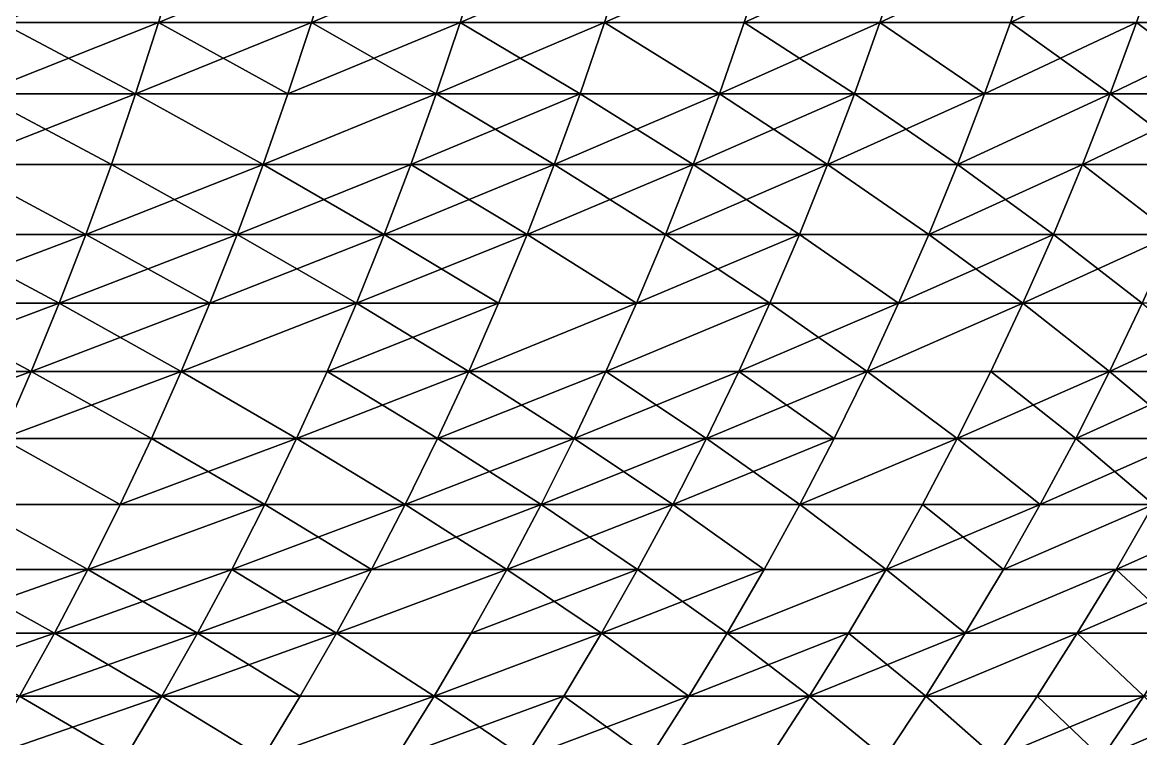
# Model space of a CAD drawing. Header units: millimetres. Extents: x -3250 to 6200, y -3250 to 3250.
# Drawn here: x 5478.5 to 5764.4, y -493.9 to -310.7 of the extents above; entities that cross this region are included whole.
import ezdxf

# ---------------------------------------------------------------- set-up
doc = ezdxf.new("R2010")
doc.units = ezdxf.units.MM
doc.header["$MEASUREMENT"] = 0
doc.layers.add('MESH_3D', color=2, linetype='CONTINUOUS')

msp = doc.modelspace()

# ---------------------------------------------------------------- linework, layer by layer
at = {"layer": 'MESH_3D'}
for points in [[(5518.79, -292.27, 25494.8), (5478.49, -292.27, 25537.16), (5473.11, -310.75, 25531.91)], [(5518.79, -292.27, 25494.8), (5473.11, -310.75, 25531.91), (5513.27, -310.75, 25489.69)], [(5558.01, -292.27, 25451.45), (5513.27, -310.75, 25489.69), (5552.37, -310.75, 25446.48)], [(5558.01, -292.27, 25451.45), (5518.79, -292.27, 25494.8), (5513.27, -310.75, 25489.69)], [(5596.14, -292.27, 25407.14), (5552.37, -310.75, 25446.48), (5590.38, -310.75, 25402.31)], [(5596.14, -292.27, 25407.14), (5558.01, -292.27, 25451.45), (5552.37, -310.75, 25446.48)], [(5633.16, -292.27, 25361.9), (5596.14, -292.27, 25407.14), (5590.38, -310.75, 25402.31)], [(5633.16, -292.27, 25361.9), (5590.38, -310.75, 25402.31), (5627.28, -310.75, 25357.21)], [(5669.04, -292.27, 25315.74), (5627.28, -310.75, 25357.21), (5663.04, -310.75, 25311.2)], [(5669.04, -292.27, 25315.74), (5633.16, -292.27, 25361.9), (5627.28, -310.75, 25357.21)], [(5703.75, -292.27, 25268.7), (5663.04, -310.75, 25311.2), (5697.65, -310.75, 25264.31)], [(5703.75, -292.27, 25268.7), (5669.04, -292.27, 25315.74), (5663.04, -310.75, 25311.2)], [(5737.28, -292.27, 25220.82), (5697.65, -310.75, 25264.31), (5731.07, -310.75, 25216.58)], [(5737.28, -292.27, 25220.82), (5703.75, -292.27, 25268.7), (5697.65, -310.75, 25264.31)], [(5769.61, -292.27, 25172.11), (5737.28, -292.27, 25220.82), (5731.07, -310.75, 25216.58)], [(5769.61, -292.27, 25172.11), (5731.07, -310.75, 25216.58), (5763.29, -310.75, 25168.03)], [(5794.3, -310.75, 25118.69), (5769.61, -292.27, 25172.11), (5763.29, -310.75, 25168.03)], [(5467.4, -329.03, 1173.66), (5513.27, -310.75, 1210.31), (5507.43, -329.03, 1215.74)], [(5473.11, -310.75, 1168.09), (5513.27, -310.75, 1210.31), (5467.4, -329.03, 1173.66)], [(5507.43, -329.03, 25484.26), (5473.11, -310.75, 25531.91), (5467.4, -329.03, 25526.34)], [(5513.27, -310.75, 25489.69), (5473.11, -310.75, 25531.91), (5507.43, -329.03, 25484.26)], [(5513.27, -310.75, 1210.31), (5546.39, -329.03, 1258.8), (5507.43, -329.03, 1215.74)], [(5552.37, -310.75, 25446.48), (5513.27, -310.75, 25489.69), (5507.43, -329.03, 25484.26)], [(5552.37, -310.75, 25446.48), (5507.43, -329.03, 25484.26), (5546.39, -329.03, 25441.2)], [(5513.27, -310.75, 1210.31), (5552.37, -310.75, 1253.52), (5546.39, -329.03, 1258.8)], [(5552.37, -310.75, 1253.52), (5584.27, -329.03, 1302.82), (5546.39, -329.03, 1258.8)], [(5590.38, -310.75, 25402.31), (5552.37, -310.75, 25446.48), (5546.39, -329.03, 25441.2)], [(5590.38, -310.75, 25402.31), (5546.39, -329.03, 25441.2), (5584.27, -329.03, 25397.18)], [(5552.37, -310.75, 1253.52), (5590.38, -310.75, 1297.69), (5584.27, -329.03, 1302.82)], [(5590.38, -310.75, 1297.69), (5621.05, -329.03, 1347.76), (5584.27, -329.03, 1302.82)], [(5627.28, -310.75, 25357.21), (5590.38, -310.75, 25402.31), (5584.27, -329.03, 25397.18)], [(5627.28, -310.75, 25357.21), (5584.27, -329.03, 25397.18), (5621.05, -329.03, 25352.24)], [(5590.38, -310.75, 1297.69), (5627.28, -310.75, 1342.79), (5621.05, -329.03, 1347.76)], [(5627.28, -310.75, 1342.79), (5656.68, -329.03, 1393.62), (5621.05, -329.03, 1347.76)], [(5656.68, -329.03, 25306.38), (5627.28, -310.75, 25357.21), (5621.05, -329.03, 25352.24)], [(5627.28, -310.75, 1342.79), (5663.04, -310.75, 1388.8), (5656.68, -329.03, 1393.62)], [(5663.04, -310.75, 25311.2), (5627.28, -310.75, 25357.21), (5656.68, -329.03, 25306.38)], [(5663.04, -310.75, 1388.8), (5691.17, -329.03, 1440.34), (5656.68, -329.03, 1393.62)], [(5697.65, -310.75, 25264.31), (5656.68, -329.03, 25306.38), (5691.17, -329.03, 25259.66)], [(5697.65, -310.75, 25264.31), (5663.04, -310.75, 25311.2), (5656.68, -329.03, 25306.38)], [(5663.04, -310.75, 1388.8), (5697.65, -310.75, 1435.69), (5691.17, -329.03, 1440.34)], [(5697.65, -310.75, 1435.69), (5724.48, -329.03, 1487.91), (5691.17, -329.03, 1440.34)], [(5724.48, -329.03, 25212.09), (5697.65, -310.75, 25264.31), (5691.17, -329.03, 25259.66)], [(5697.65, -310.75, 1435.69), (5731.07, -310.75, 1483.42), (5724.48, -329.03, 1487.91)], [(5731.07, -310.75, 25216.58), (5697.65, -310.75, 25264.31), (5724.48, -329.03, 25212.09)], [(5731.07, -310.75, 1483.42), (5756.59, -329.03, 1536.3), (5724.48, -329.03, 1487.91)], [(5763.29, -310.75, 25168.03), (5731.07, -310.75, 25216.58), (5724.48, -329.03, 25212.09)], [(5763.29, -310.75, 25168.03), (5724.48, -329.03, 25212.09), (5756.59, -329.03, 25163.7)], [(5731.07, -310.75, 1483.42), (5763.29, -310.75, 1531.97), (5756.59, -329.03, 1536.3)], [(5763.29, -310.75, 1531.97), (5787.49, -329.03, 1585.47), (5756.59, -329.03, 1536.3)], [(5794.3, -310.75, 25118.69), (5756.59, -329.03, 25163.7), (5787.49, -329.03, 25114.53)], [(5794.3, -310.75, 25118.69), (5763.29, -310.75, 25168.03), (5756.59, -329.03, 25163.7)], [(5763.29, -310.75, 1531.97), (5794.3, -310.75, 1581.31), (5787.49, -329.03, 1585.47)], [(5467.4, -329.03, 1173.66), (5501.25, -347.11, 1221.47), (5461.37, -347.11, 1179.55)], [(5507.43, -329.03, 25484.26), (5461.37, -347.11, 25520.45), (5501.25, -347.11, 25478.53)], [(5507.43, -329.03, 25484.26), (5467.4, -329.03, 25526.34), (5461.37, -347.11, 25520.45)], [(5467.4, -329.03, 1173.66), (5507.43, -329.03, 1215.74), (5501.25, -347.11, 1221.47)], [(5507.43, -329.03, 1215.74), (5540.07, -347.11, 1264.38), (5501.25, -347.11, 1221.47)], [(5540.07, -347.11, 25435.62), (5507.43, -329.03, 25484.26), (5501.25, -347.11, 25478.53)], [(5507.43, -329.03, 1215.74), (5546.39, -329.03, 1258.8), (5540.07, -347.11, 1264.38)], [(5546.39, -329.03, 25441.2), (5507.43, -329.03, 25484.26), (5540.07, -347.11, 25435.62)], [(5540.07, -347.11, 1264.38), (5584.27, -329.03, 1302.82), (5577.82, -347.11, 1308.23)], [(5546.39, -329.03, 1258.8), (5584.27, -329.03, 1302.82), (5540.07, -347.11, 1264.38)], [(5584.27, -329.03, 25397.18), (5540.07, -347.11, 25435.62), (5577.82, -347.11, 25391.77)], [(5584.27, -329.03, 25397.18), (5546.39, -329.03, 25441.2), (5540.07, -347.11, 25435.62)], [(5584.27, -329.03, 1302.82), (5614.46, -347.11, 1353.02), (5577.82, -347.11, 1308.23)], [(5621.05, -329.03, 25352.24), (5577.82, -347.11, 25391.77), (5614.46, -347.11, 25346.98)], [(5621.05, -329.03, 25352.24), (5584.27, -329.03, 25397.18), (5577.82, -347.11, 25391.77)], [(5584.27, -329.03, 1302.82), (5621.05, -329.03, 1347.76), (5614.46, -347.11, 1353.02)], [(5621.05, -329.03, 1347.76), (5649.97, -347.11, 1398.71), (5614.46, -347.11, 1353.02)], [(5656.68, -329.03, 25306.38), (5614.46, -347.11, 25346.98), (5649.97, -347.11, 25301.29)], [(5656.68, -329.03, 25306.38), (5621.05, -329.03, 25352.24), (5614.46, -347.11, 25346.98)], [(5621.05, -329.03, 1347.76), (5656.68, -329.03, 1393.62), (5649.97, -347.11, 1398.71)], [(5649.97, -347.11, 1398.71), (5691.17, -329.03, 1440.34), (5684.33, -347.11, 1445.26)], [(5656.68, -329.03, 1393.62), (5691.17, -329.03, 1440.34), (5649.97, -347.11, 1398.71)], [(5684.33, -347.11, 25254.74), (5656.68, -329.03, 25306.38), (5649.97, -347.11, 25301.29)], [(5691.17, -329.03, 25259.66), (5656.68, -329.03, 25306.38), (5684.33, -347.11, 25254.74)], [(5691.17, -329.03, 1440.34), (5717.51, -347.11, 1492.66), (5684.33, -347.11, 1445.26)], [(5724.48, -329.03, 25212.09), (5684.33, -347.11, 25254.74), (5717.51, -347.11, 25207.34)], [(5724.48, -329.03, 25212.09), (5691.17, -329.03, 25259.66), (5684.33, -347.11, 25254.74)], [(5691.17, -329.03, 1440.34), (5724.48, -329.03, 1487.91), (5717.51, -347.11, 1492.66)], [(5717.51, -347.11, 1492.66), (5756.59, -329.03, 1536.3), (5749.51, -347.11, 1540.87)], [(5724.48, -329.03, 1487.91), (5756.59, -329.03, 1536.3), (5717.51, -347.11, 1492.66)], [(5756.59, -329.03, 25163.7), (5724.48, -329.03, 25212.09), (5717.51, -347.11, 25207.34)], [(5756.59, -329.03, 25163.7), (5717.51, -347.11, 25207.34), (5749.51, -347.11, 25159.13)], [(5756.59, -329.03, 1536.3), (5780.3, -347.11, 1589.87), (5749.51, -347.11, 1540.87)], [(5787.49, -329.03, 25114.53), (5756.59, -329.03, 25163.7), (5749.51, -347.11, 25159.13)], [(5787.49, -329.03, 25114.53), (5749.51, -347.11, 25159.13), (5780.3, -347.11, 25110.13)], [(5756.59, -329.03, 1536.3), (5787.49, -329.03, 1585.47), (5780.3, -347.11, 1589.87)], [(5461.37, -347.11, 1179.55), (5494.74, -364.97, 1227.51), (5455.01, -364.97, 1185.75)], [(5494.74, -364.97, 25472.49), (5461.37, -347.11, 25520.45), (5455.01, -364.97, 25514.25)], [(5461.37, -347.11, 1179.55), (5501.25, -347.11, 1221.47), (5494.74, -364.97, 1227.51)], [(5501.25, -347.11, 25478.53), (5461.37, -347.11, 25520.45), (5494.74, -364.97, 25472.49)], [(5494.74, -364.97, 1227.51), (5540.07, -347.11, 1264.38), (5533.42, -364.97, 1270.25)], [(5501.25, -347.11, 1221.47), (5540.07, -347.11, 1264.38), (5494.74, -364.97, 1227.51)], [(5533.42, -364.97, 25429.75), (5501.25, -347.11, 25478.53), (5494.74, -364.97, 25472.49)], [(5540.07, -347.11, 25435.62), (5501.25, -347.11, 25478.53), (5533.42, -364.97, 25429.75)], [(5540.07, -347.11, 1264.38), (5571.02, -364.97, 1313.94), (5533.42, -364.97, 1270.25)], [(5577.82, -347.11, 25391.77), (5533.42, -364.97, 25429.75), (5571.02, -364.97, 25386.06)], [(5577.82, -347.11, 25391.77), (5540.07, -347.11, 25435.62), (5533.42, -364.97, 25429.75)], [(5540.07, -347.11, 1264.38), (5577.82, -347.11, 1308.23), (5571.02, -364.97, 1313.94)], [(5577.82, -347.11, 1308.23), (5607.51, -364.97, 1358.56), (5571.02, -364.97, 1313.94)], [(5614.46, -347.11, 25346.98), (5571.02, -364.97, 25386.06), (5607.51, -364.97, 25341.44)], [(5614.46, -347.11, 25346.98), (5577.82, -347.11, 25391.77), (5571.02, -364.97, 25386.06)], [(5577.82, -347.11, 1308.23), (5614.46, -347.11, 1353.02), (5607.51, -364.97, 1358.56)], [(5607.51, -364.97, 1358.56), (5649.97, -347.11, 1398.71), (5642.89, -364.97, 1404.07)], [(5614.46, -347.11, 1353.02), (5649.97, -347.11, 1398.71), (5607.51, -364.97, 1358.56)], [(5642.89, -364.97, 25295.93), (5614.46, -347.11, 25346.98), (5607.51, -364.97, 25341.44)], [(5649.97, -347.11, 25301.29), (5614.46, -347.11, 25346.98), (5642.89, -364.97, 25295.93)], [(5642.89, -364.97, 1404.07), (5684.33, -347.11, 1445.26), (5677.12, -364.97, 1450.44)], [(5649.97, -347.11, 1398.71), (5684.33, -347.11, 1445.26), (5642.89, -364.97, 1404.07)], [(5677.12, -364.97, 25249.56), (5649.97, -347.11, 25301.29), (5642.89, -364.97, 25295.93)], [(5684.33, -347.11, 25254.74), (5649.97, -347.11, 25301.29), (5677.12, -364.97, 25249.56)], [(5684.33, -347.11, 1445.26), (5710.18, -364.97, 1497.66), (5677.12, -364.97, 1450.44)], [(5710.18, -364.97, 25202.34), (5684.33, -347.11, 25254.74), (5677.12, -364.97, 25249.56)], [(5684.33, -347.11, 1445.26), (5717.51, -347.11, 1492.66), (5710.18, -364.97, 1497.66)], [(5717.51, -347.11, 25207.34), (5684.33, -347.11, 25254.74), (5710.18, -364.97, 25202.34)], [(5717.51, -347.11, 1492.66), (5742.05, -364.97, 1545.69), (5710.18, -364.97, 1497.66)], [(5749.51, -347.11, 25159.13), (5717.51, -347.11, 25207.34), (5710.18, -364.97, 25202.34)], [(5749.51, -347.11, 25159.13), (5710.18, -364.97, 25202.34), (5742.05, -364.97, 25154.31)], [(5717.51, -347.11, 1492.66), (5749.51, -347.11, 1540.87), (5742.05, -364.97, 1545.69)], [(5749.51, -347.11, 1540.87), (5772.72, -364.97, 1594.5), (5742.05, -364.97, 1545.69)], [(5772.72, -364.97, 25105.5), (5749.51, -347.11, 25159.13), (5742.05, -364.97, 25154.31)], [(5749.51, -347.11, 1540.87), (5780.3, -347.11, 1589.87), (5772.72, -364.97, 1594.5)], [(5780.3, -347.11, 25110.13), (5749.51, -347.11, 25159.13), (5772.72, -364.97, 25105.5)], [(5455.01, -364.97, 1185.75), (5487.91, -382.6, 1233.85), (5448.34, -382.6, 1192.26)], [(5494.74, -364.97, 25472.49), (5448.34, -382.6, 25507.74), (5487.91, -382.6, 25466.15)], [(5494.74, -364.97, 25472.49), (5455.01, -364.97, 25514.25), (5448.34, -382.6, 25507.74)], [(5455.01, -364.97, 1185.75), (5494.74, -364.97, 1227.51), (5487.91, -382.6, 1233.85)], [(5494.74, -364.97, 1227.51), (5526.43, -382.6, 1276.42), (5487.91, -382.6, 1233.85)], [(5533.42, -364.97, 25429.75), (5494.74, -364.97, 25472.49), (5487.91, -382.6, 25466.15)], [(5533.42, -364.97, 25429.75), (5487.91, -382.6, 25466.15), (5526.43, -382.6, 25423.58)], [(5494.74, -364.97, 1227.51), (5533.42, -364.97, 1270.25), (5526.43, -382.6, 1276.42)], [(5526.43, -382.6, 1276.42), (5571.02, -364.97, 1313.94), (5563.88, -382.6, 1319.93)], [(5533.42, -364.97, 1270.25), (5571.02, -364.97, 1313.94), (5526.43, -382.6, 1276.42)], [(5563.88, -382.6, 25380.07), (5533.42, -364.97, 25429.75), (5526.43, -382.6, 25423.58)], [(5571.02, -364.97, 25386.06), (5533.42, -364.97, 25429.75), (5563.88, -382.6, 25380.07)], [(5571.02, -364.97, 1313.94), (5600.23, -382.6, 1364.37), (5563.88, -382.6, 1319.93)], [(5607.51, -364.97, 25341.44), (5571.02, -364.97, 25386.06), (5563.88, -382.6, 25380.07)], [(5607.51, -364.97, 25341.44), (5563.88, -382.6, 25380.07), (5600.23, -382.6, 25335.63)], [(5571.02, -364.97, 1313.94), (5607.51, -364.97, 1358.56), (5600.23, -382.6, 1364.37)], [(5607.51, -364.97, 1358.56), (5635.46, -382.6, 1409.69), (5600.23, -382.6, 1364.37)], [(5635.46, -382.6, 25290.31), (5607.51, -364.97, 25341.44), (5600.23, -382.6, 25335.63)], [(5607.51, -364.97, 1358.56), (5642.89, -364.97, 1404.07), (5635.46, -382.6, 1409.69)], [(5642.89, -364.97, 25295.93), (5607.51, -364.97, 25341.44), (5635.46, -382.6, 25290.31)], [(5642.89, -364.97, 1404.07), (5669.55, -382.6, 1455.89), (5635.46, -382.6, 1409.69)], [(5677.12, -364.97, 25249.56), (5635.46, -382.6, 25290.31), (5669.55, -382.6, 25244.11)], [(5677.12, -364.97, 25249.56), (5642.89, -364.97, 25295.93), (5635.46, -382.6, 25290.31)], [(5642.89, -364.97, 1404.07), (5677.12, -364.97, 1450.44), (5669.55, -382.6, 1455.89)], [(5677.12, -364.97, 1450.44), (5702.48, -382.6, 1502.91), (5669.55, -382.6, 1455.89)], [(5702.48, -382.6, 25197.09), (5677.12, -364.97, 25249.56), (5669.55, -382.6, 25244.11)], [(5677.12, -364.97, 1450.44), (5710.18, -364.97, 1497.66), (5702.48, -382.6, 1502.91)], [(5710.18, -364.97, 25202.34), (5677.12, -364.97, 25249.56), (5702.48, -382.6, 25197.09)], [(5702.48, -382.6, 1502.91), (5742.05, -364.97, 1545.69), (5734.22, -382.6, 1550.75)], [(5710.18, -364.97, 1497.66), (5742.05, -364.97, 1545.69), (5702.48, -382.6, 1502.91)], [(5734.22, -382.6, 25149.25), (5710.18, -364.97, 25202.34), (5702.48, -382.6, 25197.09)], [(5742.05, -364.97, 25154.31), (5710.18, -364.97, 25202.34), (5734.22, -382.6, 25149.25)], [(5742.05, -364.97, 1545.69), (5764.77, -382.6, 1599.36), (5734.22, -382.6, 1550.75)], [(5772.72, -364.97, 25105.5), (5742.05, -364.97, 25154.31), (5734.22, -382.6, 25149.25)], [(5772.72, -364.97, 25105.5), (5734.22, -382.6, 25149.25), (5764.77, -382.6, 25100.64)], [(5742.05, -364.97, 1545.69), (5772.72, -364.97, 1594.5), (5764.77, -382.6, 1599.36)], [(5448.34, -382.6, 1192.26), (5480.76, -400, 1240.49), (5441.35, -400, 1199.07)], [(5487.91, -382.6, 25466.15), (5441.35, -400, 25500.93), (5480.76, -400, 25459.51)], [(5487.91, -382.6, 25466.15), (5448.34, -382.6, 25507.74), (5441.35, -400, 25500.93)], [(5448.34, -382.6, 1192.26), (5487.91, -382.6, 1233.85), (5480.76, -400, 1240.49)], [(5487.91, -382.6, 1233.85), (5519.11, -400, 1282.87), (5480.76, -400, 1240.49)], [(5526.43, -382.6, 25423.58), (5487.91, -382.6, 25466.15), (5480.76, -400, 25459.51)], [(5526.43, -382.6, 25423.58), (5480.76, -400, 25459.51), (5519.11, -400, 25417.13)], [(5487.91, -382.6, 1233.85), (5526.43, -382.6, 1276.42), (5519.11, -400, 1282.87)], [(5519.11, -400, 1282.87), (5563.88, -382.6, 1319.93), (5556.4, -400, 1326.2)], [(5526.43, -382.6, 1276.42), (5563.88, -382.6, 1319.93), (5519.11, -400, 1282.87)], [(5563.88, -382.6, 25380.07), (5526.43, -382.6, 25423.58), (5519.11, -400, 25417.13)], [(5563.88, -382.6, 25380.07), (5519.11, -400, 25417.13), (5556.4, -400, 25373.8)], [(5563.88, -382.6, 1319.93), (5592.6, -400, 1370.45), (5556.4, -400, 1326.2)], [(5600.23, -382.6, 25335.63), (5563.88, -382.6, 25380.07), (5556.4, -400, 25373.8)], [(5600.23, -382.6, 25335.63), (5556.4, -400, 25373.8), (5592.6, -400, 25329.55)], [(5563.88, -382.6, 1319.93), (5600.23, -382.6, 1364.37), (5592.6, -400, 1370.45)], [(5592.6, -400, 1370.45), (5635.46, -382.6, 1409.69), (5627.68, -400, 1415.58)], [(5600.23, -382.6, 1364.37), (5635.46, -382.6, 1409.69), (5592.6, -400, 1370.45)], [(5635.46, -382.6, 25290.31), (5592.6, -400, 25329.55), (5627.68, -400, 25284.42)], [(5635.46, -382.6, 25290.31), (5600.23, -382.6, 25335.63), (5592.6, -400, 25329.55)], [(5627.68, -400, 1415.58), (5669.55, -382.6, 1455.89), (5661.63, -400, 1461.58)], [(5635.46, -382.6, 1409.69), (5669.55, -382.6, 1455.89), (5627.68, -400, 1415.58)], [(5669.55, -382.6, 25244.11), (5627.68, -400, 25284.42), (5661.63, -400, 25238.42)], [(5669.55, -382.6, 25244.11), (5635.46, -382.6, 25290.31), (5627.68, -400, 25284.42)], [(5669.55, -382.6, 1455.89), (5694.42, -400, 1508.41), (5661.63, -400, 1461.58)], [(5702.48, -382.6, 25197.09), (5669.55, -382.6, 25244.11), (5661.63, -400, 25238.42)], [(5702.48, -382.6, 25197.09), (5661.63, -400, 25238.42), (5694.42, -400, 25191.59)], [(5669.55, -382.6, 1455.89), (5702.48, -382.6, 1502.91), (5694.42, -400, 1508.41)], [(5694.42, -400, 1508.41), (5734.22, -382.6, 1550.75), (5726.03, -400, 1556.04)], [(5702.48, -382.6, 1502.91), (5734.22, -382.6, 1550.75), (5694.42, -400, 1508.41)], [(5734.22, -382.6, 25149.25), (5694.42, -400, 25191.59), (5726.03, -400, 25143.96)], [(5734.22, -382.6, 25149.25), (5702.48, -382.6, 25197.09), (5694.42, -400, 25191.59)], [(5734.22, -382.6, 1550.75), (5756.44, -400, 1604.44), (5726.03, -400, 1556.04)], [(5756.44, -400, 25095.56), (5734.22, -382.6, 25149.25), (5726.03, -400, 25143.96)], [(5734.22, -382.6, 1550.75), (5764.77, -382.6, 1599.36), (5756.44, -400, 1604.44)], [(5764.77, -382.6, 25100.64), (5734.22, -382.6, 25149.25), (5756.44, -400, 25095.56)], [(5764.77, -382.6, 1599.36), (5785.64, -400, 1653.59), (5756.44, -400, 1604.44)], [(5794.09, -382.6, 25051.29), (5756.44, -400, 25095.56), (5785.64, -400, 25046.41)], [(5794.09, -382.6, 25051.29), (5764.77, -382.6, 25100.64), (5756.44, -400, 25095.56)], [(5480.76, -400, 25459.51), (5441.35, -400, 25500.93), (5434.06, -417.15, 25493.82)], [(5480.76, -400, 25459.51), (5434.06, -417.15, 25493.82), (5473.29, -417.15, 25452.58)], [(5441.35, -400, 1199.07), (5480.76, -400, 1240.49), (5473.29, -417.15, 1247.42)], [(5480.76, -400, 1240.49), (5511.48, -417.15, 1289.61), (5473.29, -417.15, 1247.42)], [(5519.11, -400, 25417.13), (5480.76, -400, 25459.51), (5473.29, -417.15, 25452.58)], [(5519.11, -400, 25417.13), (5473.29, -417.15, 25452.58), (5511.48, -417.15, 25410.39)], [(5480.76, -400, 1240.49), (5519.11, -400, 1282.87), (5511.48, -417.15, 1289.61)], [(5519.11, -400, 1282.87), (5548.6, -417.15, 1332.75), (5511.48, -417.15, 1289.61)], [(5548.6, -417.15, 25367.25), (5519.11, -400, 25417.13), (5511.48, -417.15, 25410.39)], [(5519.11, -400, 1282.87), (5556.4, -400, 1326.2), (5548.6, -417.15, 1332.75)], [(5556.4, -400, 25373.8), (5519.11, -400, 25417.13), (5548.6, -417.15, 25367.25)], [(5556.4, -400, 1326.2), (5584.63, -417.15, 1376.8), (5548.6, -417.15, 1332.75)], [(5592.6, -400, 25329.55), (5556.4, -400, 25373.8), (5548.6, -417.15, 25367.25)], [(5592.6, -400, 25329.55), (5548.6, -417.15, 25367.25), (5584.63, -417.15, 25323.2)], [(5556.4, -400, 1326.2), (5592.6, -400, 1370.45), (5584.63, -417.15, 1376.8)], [(5592.6, -400, 1370.45), (5619.56, -417.15, 1421.74), (5584.63, -417.15, 1376.8)], [(5627.68, -400, 25284.42), (5592.6, -400, 25329.55), (5584.63, -417.15, 25323.2)], [(5627.68, -400, 25284.42), (5584.63, -417.15, 25323.2), (5619.56, -417.15, 25278.26)], [(5592.6, -400, 1370.45), (5627.68, -400, 1415.58), (5619.56, -417.15, 1421.74)], [(5627.68, -400, 1415.58), (5653.36, -417.15, 1467.53), (5619.56, -417.15, 1421.74)], [(5661.63, -400, 25238.42), (5627.68, -400, 25284.42), (5619.56, -417.15, 25278.26)], [(5661.63, -400, 25238.42), (5619.56, -417.15, 25278.26), (5653.36, -417.15, 25232.47)], [(5627.68, -400, 1415.58), (5661.63, -400, 1461.58), (5653.36, -417.15, 1467.53)], [(5661.63, -400, 1461.58), (5686, -417.15, 1514.15), (5653.36, -417.15, 1467.53)], [(5694.42, -400, 25191.59), (5653.36, -417.15, 25232.47), (5686, -417.15, 25185.85)], [(5694.42, -400, 25191.59), (5661.63, -400, 25238.42), (5653.36, -417.15, 25232.47)], [(5661.63, -400, 1461.58), (5694.42, -400, 1508.41), (5686, -417.15, 1514.15)], [(5694.42, -400, 1508.41), (5717.47, -417.15, 1561.57), (5686, -417.15, 1514.15)], [(5717.47, -417.15, 25138.43), (5694.42, -400, 25191.59), (5686, -417.15, 25185.85)], [(5694.42, -400, 1508.41), (5726.03, -400, 1556.04), (5717.47, -417.15, 1561.57)], [(5726.03, -400, 25143.96), (5694.42, -400, 25191.59), (5717.47, -417.15, 25138.43)], [(5726.03, -400, 1556.04), (5747.75, -417.15, 1609.75), (5717.47, -417.15, 1561.57)], [(5756.44, -400, 25095.56), (5717.47, -417.15, 25138.43), (5747.75, -417.15, 25090.25)], [(5756.44, -400, 25095.56), (5726.03, -400, 25143.96), (5717.47, -417.15, 25138.43)], [(5726.03, -400, 1556.04), (5756.44, -400, 1604.44), (5747.75, -417.15, 1609.75)], [(5756.44, -400, 1604.44), (5776.82, -417.15, 1658.68), (5747.75, -417.15, 1609.75)], [(5785.64, -400, 25046.41), (5756.44, -400, 25095.56), (5747.75, -417.15, 25090.25)], [(5785.64, -400, 25046.41), (5747.75, -417.15, 25090.25), (5776.82, -417.15, 25041.32)], [(5756.44, -400, 1604.44), (5785.64, -400, 1653.59), (5776.82, -417.15, 1658.68)], [(5473.29, -417.15, 1247.42), (5503.52, -434.04, 1296.64), (5465.51, -434.04, 1254.63)], [(5503.52, -434.04, 25403.36), (5473.29, -417.15, 25452.58), (5465.51, -434.04, 25445.37)], [(5473.29, -417.15, 1247.42), (5511.48, -417.15, 1289.61), (5503.52, -434.04, 1296.64)], [(5511.48, -417.15, 25410.39), (5473.29, -417.15, 25452.58), (5503.52, -434.04, 25403.36)], [(5511.48, -417.15, 1289.61), (5540.47, -434.04, 1339.57), (5503.52, -434.04, 1296.64)], [(5548.6, -417.15, 25367.25), (5511.48, -417.15, 25410.39), (5503.52, -434.04, 25403.36)], [(5548.6, -417.15, 25367.25), (5503.52, -434.04, 25403.36), (5540.47, -434.04, 25360.43)], [(5511.48, -417.15, 1289.61), (5548.6, -417.15, 1332.75), (5540.47, -434.04, 1339.57)], [(5548.6, -417.15, 1332.75), (5576.34, -434.04, 1383.42), (5540.47, -434.04, 1339.57)], [(5576.34, -434.04, 25316.58), (5548.6, -417.15, 25367.25), (5540.47, -434.04, 25360.43)], [(5548.6, -417.15, 1332.75), (5584.63, -417.15, 1376.8), (5576.34, -434.04, 1383.42)], [(5584.63, -417.15, 25323.2), (5548.6, -417.15, 25367.25), (5576.34, -434.04, 25316.58)], [(5584.63, -417.15, 1376.8), (5611.1, -434.04, 1428.14), (5576.34, -434.04, 1383.42)], [(5619.56, -417.15, 25278.26), (5576.34, -434.04, 25316.58), (5611.1, -434.04, 25271.86)], [(5619.56, -417.15, 25278.26), (5584.63, -417.15, 25323.2), (5576.34, -434.04, 25316.58)], [(5584.63, -417.15, 1376.8), (5619.56, -417.15, 1421.74), (5611.1, -434.04, 1428.14)], [(5611.1, -434.04, 1428.14), (5653.36, -417.15, 1467.53), (5644.74, -434.04, 1473.72)], [(5619.56, -417.15, 1421.74), (5653.36, -417.15, 1467.53), (5611.1, -434.04, 1428.14)], [(5644.74, -434.04, 25226.28), (5619.56, -417.15, 25278.26), (5611.1, -434.04, 25271.86)], [(5653.36, -417.15, 25232.47), (5619.56, -417.15, 25278.26), (5644.74, -434.04, 25226.28)], [(5653.36, -417.15, 1467.53), (5677.23, -434.04, 1520.13), (5644.74, -434.04, 1473.72)], [(5686, -417.15, 25185.85), (5644.74, -434.04, 25226.28), (5677.23, -434.04, 25179.87)], [(5686, -417.15, 25185.85), (5653.36, -417.15, 25232.47), (5644.74, -434.04, 25226.28)], [(5653.36, -417.15, 1467.53), (5686, -417.15, 1514.15), (5677.23, -434.04, 1520.13)], [(5677.23, -434.04, 1520.13), (5717.47, -417.15, 1561.57), (5708.56, -434.04, 1567.32)], [(5686, -417.15, 1514.15), (5717.47, -417.15, 1561.57), (5677.23, -434.04, 1520.13)], [(5717.47, -417.15, 25138.43), (5677.23, -434.04, 25179.87), (5708.56, -434.04, 25132.68)], [(5717.47, -417.15, 25138.43), (5686, -417.15, 25185.85), (5677.23, -434.04, 25179.87)], [(5717.47, -417.15, 1561.57), (5738.69, -434.04, 1615.29), (5708.56, -434.04, 1567.32)], [(5738.69, -434.04, 25084.71), (5717.47, -417.15, 25138.43), (5708.56, -434.04, 25132.68)], [(5717.47, -417.15, 1561.57), (5747.75, -417.15, 1609.75), (5738.69, -434.04, 1615.29)], [(5747.75, -417.15, 25090.25), (5717.47, -417.15, 25138.43), (5738.69, -434.04, 25084.71)], [(5738.69, -434.04, 1615.29), (5776.82, -417.15, 1658.68), (5767.63, -434.04, 1663.99)], [(5747.75, -417.15, 1609.75), (5776.82, -417.15, 1658.68), (5738.69, -434.04, 1615.29)], [(5767.63, -434.04, 25036.01), (5747.75, -417.15, 25090.25), (5738.69, -434.04, 25084.71)], [(5776.82, -417.15, 25041.32), (5747.75, -417.15, 25090.25), (5767.63, -434.04, 25036.01)], [(5465.51, -434.04, 1254.63), (5495.25, -450.66, 1303.93), (5457.42, -450.66, 1262.14)], [(5495.25, -450.66, 25396.07), (5465.51, -434.04, 25445.37), (5457.42, -450.66, 25437.86)], [(5465.51, -434.04, 1254.63), (5503.52, -434.04, 1296.64), (5495.25, -450.66, 1303.93)], [(5503.52, -434.04, 25403.36), (5465.51, -434.04, 25445.37), (5495.25, -450.66, 25396.07)], [(5495.25, -450.66, 1303.93), (5540.47, -434.04, 1339.57), (5532.02, -450.66, 1346.66)], [(5503.52, -434.04, 1296.64), (5540.47, -434.04, 1339.57), (5495.25, -450.66, 1303.93)], [(5540.47, -434.04, 25360.43), (5495.25, -450.66, 25396.07), (5532.02, -450.66, 25353.34)], [(5540.47, -434.04, 25360.43), (5503.52, -434.04, 25403.36), (5495.25, -450.66, 25396.07)], [(5540.47, -434.04, 1339.57), (5567.71, -450.66, 1390.3), (5532.02, -450.66, 1346.66)], [(5576.34, -434.04, 25316.58), (5540.47, -434.04, 25360.43), (5532.02, -450.66, 25353.34)], [(5576.34, -434.04, 25316.58), (5532.02, -450.66, 25353.34), (5567.71, -450.66, 25309.7)], [(5540.47, -434.04, 1339.57), (5576.34, -434.04, 1383.42), (5567.71, -450.66, 1390.3)], [(5567.71, -450.66, 1390.3), (5611.1, -434.04, 1428.14), (5602.31, -450.66, 1434.8)], [(5576.34, -434.04, 1383.42), (5611.1, -434.04, 1428.14), (5567.71, -450.66, 1390.3)], [(5602.31, -450.66, 25265.2), (5576.34, -434.04, 25316.58), (5567.71, -450.66, 25309.7)], [(5611.1, -434.04, 25271.86), (5576.34, -434.04, 25316.58), (5602.31, -450.66, 25265.2)], [(5602.31, -450.66, 1434.8), (5644.74, -434.04, 1473.72), (5635.78, -450.66, 1480.16)], [(5611.1, -434.04, 1428.14), (5644.74, -434.04, 1473.72), (5602.31, -450.66, 1434.8)], [(5635.78, -450.66, 25219.84), (5611.1, -434.04, 25271.86), (5602.31, -450.66, 25265.2)], [(5644.74, -434.04, 25226.28), (5611.1, -434.04, 25271.86), (5635.78, -450.66, 25219.84)], [(5644.74, -434.04, 1473.72), (5668.12, -450.66, 1526.34), (5635.78, -450.66, 1480.16)], [(5668.12, -450.66, 25173.66), (5644.74, -434.04, 25226.28), (5635.78, -450.66, 25219.84)], [(5644.74, -434.04, 1473.72), (5677.23, -434.04, 1520.13), (5668.12, -450.66, 1526.34)], [(5677.23, -434.04, 25179.87), (5644.74, -434.04, 25226.28), (5668.12, -450.66, 25173.66)], [(5677.23, -434.04, 1520.13), (5699.29, -450.66, 1573.31), (5668.12, -450.66, 1526.34)], [(5699.29, -450.66, 25126.69), (5677.23, -434.04, 25179.87), (5668.12, -450.66, 25173.66)], [(5677.23, -434.04, 1520.13), (5708.56, -434.04, 1567.32), (5699.29, -450.66, 1573.31)], [(5708.56, -434.04, 25132.68), (5677.23, -434.04, 25179.87), (5699.29, -450.66, 25126.69)], [(5708.56, -434.04, 1567.32), (5729.28, -450.66, 1621.04), (5699.29, -450.66, 1573.31)], [(5738.69, -434.04, 25084.71), (5708.56, -434.04, 25132.68), (5699.29, -450.66, 25126.69)], [(5738.69, -434.04, 25084.71), (5699.29, -450.66, 25126.69), (5729.28, -450.66, 25078.96)], [(5708.56, -434.04, 1567.32), (5738.69, -434.04, 1615.29), (5729.28, -450.66, 1621.04)], [(5729.28, -450.66, 1621.04), (5767.63, -434.04, 1663.99), (5758.08, -450.66, 1669.5)], [(5738.69, -434.04, 1615.29), (5767.63, -434.04, 1663.99), (5729.28, -450.66, 1621.04)], [(5767.63, -434.04, 25036.01), (5738.69, -434.04, 25084.71), (5729.28, -450.66, 25078.96)], [(5767.63, -434.04, 25036.01), (5729.28, -450.66, 25078.96), (5758.08, -450.66, 25030.5)], [(5767.63, -434.04, 1663.99), (5785.65, -450.66, 1718.67), (5758.08, -450.66, 1669.5)], [(5795.34, -434.04, 24986.6), (5767.63, -434.04, 25036.01), (5758.08, -450.66, 25030.5)], [(5795.34, -434.04, 24986.6), (5758.08, -450.66, 25030.5), (5785.65, -450.66, 24981.33)], [(5457.42, -450.66, 1262.14), (5486.67, -466.99, 1311.5), (5449.04, -466.99, 1269.92)], [(5495.25, -450.66, 25396.07), (5457.42, -450.66, 25437.86), (5449.04, -466.99, 25430.08)], [(5495.25, -450.66, 25396.07), (5449.04, -466.99, 25430.08), (5486.67, -466.99, 25388.5)], [(5457.42, -450.66, 1262.14), (5495.25, -450.66, 1303.93), (5486.67, -466.99, 1311.5)], [(5495.25, -450.66, 1303.93), (5523.26, -466.99, 1354.02), (5486.67, -466.99, 1311.5)], [(5532.02, -450.66, 25353.34), (5495.25, -450.66, 25396.07), (5486.67, -466.99, 25388.5)], [(5532.02, -450.66, 25353.34), (5486.67, -466.99, 25388.5), (5523.26, -466.99, 25345.98)], [(5495.25, -450.66, 1303.93), (5532.02, -450.66, 1346.66), (5523.26, -466.99, 1354.02)], [(5532.02, -450.66, 1346.66), (5558.77, -466.99, 1397.43), (5523.26, -466.99, 1354.02)], [(5567.71, -450.66, 25309.7), (5532.02, -450.66, 25353.34), (5523.26, -466.99, 25345.98)], [(5567.71, -450.66, 25309.7), (5523.26, -466.99, 25345.98), (5558.77, -466.99, 25302.57)], [(5532.02, -450.66, 1346.66), (5567.71, -450.66, 1390.3), (5558.77, -466.99, 1397.43)], [(5558.77, -466.99, 1397.43), (5602.31, -450.66, 1434.8), (5593.19, -466.99, 1441.71)], [(5567.71, -450.66, 1390.3), (5602.31, -450.66, 1434.8), (5558.77, -466.99, 1397.43)], [(5602.31, -450.66, 25265.2), (5558.77, -466.99, 25302.57), (5593.19, -466.99, 25258.29)], [(5602.31, -450.66, 25265.2), (5567.71, -450.66, 25309.7), (5558.77, -466.99, 25302.57)], [(5602.31, -450.66, 1434.8), (5626.5, -466.99, 1486.84), (5593.19, -466.99, 1441.71)], [(5635.78, -450.66, 25219.84), (5593.19, -466.99, 25258.29), (5626.5, -466.99, 25213.16)], [(5635.78, -450.66, 25219.84), (5602.31, -450.66, 25265.2), (5593.19, -466.99, 25258.29)], [(5602.31, -450.66, 1434.8), (5635.78, -450.66, 1480.16), (5626.5, -466.99, 1486.84)], [(5635.78, -450.66, 1480.16), (5658.67, -466.99, 1532.78), (5626.5, -466.99, 1486.84)], [(5668.12, -450.66, 25173.66), (5626.5, -466.99, 25213.16), (5658.67, -466.99, 25167.22)], [(5668.12, -450.66, 25173.66), (5635.78, -450.66, 25219.84), (5626.5, -466.99, 25213.16)], [(5635.78, -450.66, 1480.16), (5668.12, -450.66, 1526.34), (5658.67, -466.99, 1532.78)], [(5658.67, -466.99, 1532.78), (5699.29, -450.66, 1573.31), (5689.68, -466.99, 1579.51)], [(5668.12, -450.66, 1526.34), (5699.29, -450.66, 1573.31), (5658.67, -466.99, 1532.78)], [(5699.29, -450.66, 25126.69), (5658.67, -466.99, 25167.22), (5689.68, -466.99, 25120.49)], [(5699.29, -450.66, 25126.69), (5668.12, -450.66, 25173.66), (5658.67, -466.99, 25167.22)], [(5699.29, -450.66, 1573.31), (5719.52, -466.99, 1627.01), (5689.68, -466.99, 1579.51)], [(5719.52, -466.99, 25072.99), (5699.29, -450.66, 25126.69), (5689.68, -466.99, 25120.49)], [(5699.29, -450.66, 1573.31), (5729.28, -450.66, 1621.04), (5719.52, -466.99, 1627.01)], [(5729.28, -450.66, 25078.96), (5699.29, -450.66, 25126.69), (5719.52, -466.99, 25072.99)], [(5719.52, -466.99, 1627.01), (5758.08, -450.66, 1669.5), (5748.17, -466.99, 1675.22)], [(5729.28, -450.66, 1621.04), (5758.08, -450.66, 1669.5), (5719.52, -466.99, 1627.01)], [(5758.08, -450.66, 25030.5), (5719.52, -466.99, 25072.99), (5748.17, -466.99, 25024.78)], [(5758.08, -450.66, 25030.5), (5729.28, -450.66, 25078.96), (5719.52, -466.99, 25072.99)], [(5758.08, -450.66, 1669.5), (5775.6, -466.99, 1724.14), (5748.17, -466.99, 1675.22)], [(5785.65, -450.66, 24981.33), (5758.08, -450.66, 25030.5), (5748.17, -466.99, 25024.78)], [(5785.65, -450.66, 24981.33), (5748.17, -466.99, 25024.78), (5775.6, -466.99, 24975.86)], [(5758.08, -450.66, 1669.5), (5785.65, -450.66, 1718.67), (5775.6, -466.99, 1724.14)], [(5486.67, -466.99, 25388.5), (5440.35, -483.04, 25422.03), (5477.79, -483.04, 25380.66)], [(5486.67, -466.99, 25388.5), (5449.04, -466.99, 25430.08), (5440.35, -483.04, 25422.03)], [(5449.04, -466.99, 1269.92), (5486.67, -466.99, 1311.5), (5477.79, -483.04, 1319.34)], [(5477.79, -483.04, 1319.34), (5523.26, -466.99, 1354.02), (5514.18, -483.04, 1361.63)], [(5486.67, -466.99, 1311.5), (5523.26, -466.99, 1354.02), (5477.79, -483.04, 1319.34)], [(5514.18, -483.04, 25338.37), (5486.67, -466.99, 25388.5), (5477.79, -483.04, 25380.66)], [(5523.26, -466.99, 25345.98), (5486.67, -466.99, 25388.5), (5514.18, -483.04, 25338.37)], [(5523.26, -466.99, 1354.02), (5549.51, -483.04, 1404.81), (5514.18, -483.04, 1361.63)], [(5558.77, -466.99, 25302.57), (5514.18, -483.04, 25338.37), (5549.51, -483.04, 25295.19)], [(5558.77, -466.99, 25302.57), (5523.26, -466.99, 25345.98), (5514.18, -483.04, 25338.37)], [(5523.26, -466.99, 1354.02), (5558.77, -466.99, 1397.43), (5549.51, -483.04, 1404.81)], [(5558.77, -466.99, 1397.43), (5583.75, -483.04, 1448.86), (5549.51, -483.04, 1404.81)], [(5583.75, -483.04, 25251.14), (5558.77, -466.99, 25302.57), (5549.51, -483.04, 25295.19)], [(5558.77, -466.99, 1397.43), (5593.19, -466.99, 1441.71), (5583.75, -483.04, 1448.86)], [(5593.19, -466.99, 25258.29), (5558.77, -466.99, 25302.57), (5583.75, -483.04, 25251.14)], [(5583.75, -483.04, 1448.86), (5626.5, -466.99, 1486.84), (5616.88, -483.04, 1493.75)], [(5593.19, -466.99, 1441.71), (5626.5, -466.99, 1486.84), (5583.75, -483.04, 1448.86)], [(5626.5, -466.99, 25213.16), (5593.19, -466.99, 25258.29), (5583.75, -483.04, 25251.14)], [(5626.5, -466.99, 25213.16), (5583.75, -483.04, 25251.14), (5616.88, -483.04, 25206.25)], [(5626.5, -466.99, 1486.84), (5648.88, -483.04, 1539.46), (5616.88, -483.04, 1493.75)], [(5648.88, -483.04, 25160.54), (5626.5, -466.99, 25213.16), (5616.88, -483.04, 25206.25)], [(5626.5, -466.99, 1486.84), (5658.67, -466.99, 1532.78), (5648.88, -483.04, 1539.46)], [(5658.67, -466.99, 25167.22), (5626.5, -466.99, 25213.16), (5648.88, -483.04, 25160.54)], [(5648.88, -483.04, 1539.46), (5689.68, -466.99, 1579.51), (5679.73, -483.04, 1585.94)], [(5658.67, -466.99, 1532.78), (5689.68, -466.99, 1579.51), (5648.88, -483.04, 1539.46)], [(5679.73, -483.04, 25114.06), (5658.67, -466.99, 25167.22), (5648.88, -483.04, 25160.54)], [(5689.68, -466.99, 25120.49), (5658.67, -466.99, 25167.22), (5679.73, -483.04, 25114.06)], [(5689.68, -466.99, 1579.51), (5709.41, -483.04, 1633.18), (5679.73, -483.04, 1585.94)], [(5719.52, -466.99, 25072.99), (5689.68, -466.99, 25120.49), (5679.73, -483.04, 25114.06)], [(5719.52, -466.99, 25072.99), (5679.73, -483.04, 25114.06), (5709.41, -483.04, 25066.82)], [(5689.68, -466.99, 1579.51), (5719.52, -466.99, 1627.01), (5709.41, -483.04, 1633.18)], [(5709.41, -483.04, 1633.18), (5748.17, -466.99, 1675.22), (5737.91, -483.04, 1681.15)], [(5719.52, -466.99, 1627.01), (5748.17, -466.99, 1675.22), (5709.41, -483.04, 1633.18)], [(5748.17, -466.99, 25024.78), (5719.52, -466.99, 25072.99), (5709.41, -483.04, 25066.82)], [(5748.17, -466.99, 25024.78), (5709.41, -483.04, 25066.82), (5737.91, -483.04, 25018.85)], [(5748.17, -466.99, 1675.22), (5765.2, -483.04, 1729.81), (5737.91, -483.04, 1681.15)], [(5765.2, -483.04, 24970.19), (5748.17, -466.99, 25024.78), (5737.91, -483.04, 25018.85)], [(5748.17, -466.99, 1675.22), (5775.6, -466.99, 1724.14), (5765.2, -483.04, 1729.81)], [(5775.6, -466.99, 24975.86), (5748.17, -466.99, 25024.78), (5765.2, -483.04, 24970.19)], [(5477.79, -483.04, 1319.34), (5504.81, -498.79, 1369.5), (5468.61, -498.79, 1327.44)], [(5514.18, -483.04, 25338.37), (5468.61, -498.79, 25372.56), (5504.81, -498.79, 25330.5)], [(5514.18, -483.04, 25338.37), (5477.79, -483.04, 25380.66), (5468.61, -498.79, 25372.56)], [(5477.79, -483.04, 1319.34), (5514.18, -483.04, 1361.63), (5504.81, -498.79, 1369.5)], [(5514.18, -483.04, 1361.63), (5539.94, -498.79, 1412.45), (5504.81, -498.79, 1369.5)], [(5539.94, -498.79, 25287.55), (5514.18, -483.04, 25338.37), (5504.81, -498.79, 25330.5)], [(5514.18, -483.04, 1361.63), (5549.51, -483.04, 1404.81), (5539.94, -498.79, 1412.45)], [(5549.51, -483.04, 25295.19), (5514.18, -483.04, 25338.37), (5539.94, -498.79, 25287.55)], [(5539.94, -498.79, 1412.45), (5583.75, -483.04, 1448.86), (5573.99, -498.79, 1456.25)], [(5549.51, -483.04, 1404.81), (5583.75, -483.04, 1448.86), (5539.94, -498.79, 1412.45)], [(5583.75, -483.04, 25251.14), (5539.94, -498.79, 25287.55), (5573.99, -498.79, 25243.75)], [(5583.75, -483.04, 25251.14), (5549.51, -483.04, 25295.19), (5539.94, -498.79, 25287.55)], [(5583.75, -483.04, 1448.86), (5606.94, -498.79, 1500.9), (5573.99, -498.79, 1456.25)], [(5616.88, -483.04, 25206.25), (5583.75, -483.04, 25251.14), (5573.99, -498.79, 25243.75)], [(5616.88, -483.04, 25206.25), (5573.99, -498.79, 25243.75), (5606.94, -498.79, 25199.1)], [(5583.75, -483.04, 1448.86), (5616.88, -483.04, 1493.75), (5606.94, -498.79, 1500.9)], [(5616.88, -483.04, 1493.75), (5638.77, -498.79, 1546.35), (5606.94, -498.79, 1500.9)], [(5648.88, -483.04, 25160.54), (5616.88, -483.04, 25206.25), (5606.94, -498.79, 25199.1)], [(5648.88, -483.04, 25160.54), (5606.94, -498.79, 25199.1), (5638.77, -498.79, 25153.65)], [(5616.88, -483.04, 1493.75), (5648.88, -483.04, 1539.46), (5638.77, -498.79, 1546.35)], [(5638.77, -498.79, 1546.35), (5679.73, -483.04, 1585.94), (5669.45, -498.79, 1592.58)], [(5648.88, -483.04, 1539.46), (5679.73, -483.04, 1585.94), (5638.77, -498.79, 1546.35)], [(5679.73, -483.04, 25114.06), (5638.77, -498.79, 25153.65), (5669.45, -498.79, 25107.42)], [(5679.73, -483.04, 25114.06), (5648.88, -483.04, 25160.54), (5638.77, -498.79, 25153.65)], [(5679.73, -483.04, 1585.94), (5698.97, -498.79, 1639.56), (5669.45, -498.79, 1592.58)], [(5698.97, -498.79, 25060.44), (5679.73, -483.04, 25114.06), (5669.45, -498.79, 25107.42)], [(5679.73, -483.04, 1585.94), (5709.41, -483.04, 1633.18), (5698.97, -498.79, 1639.56)], [(5709.41, -483.04, 25066.82), (5679.73, -483.04, 25114.06), (5698.97, -498.79, 25060.44)], [(5709.41, -483.04, 1633.18), (5727.31, -498.79, 1687.27), (5698.97, -498.79, 1639.56)], [(5727.31, -498.79, 25012.73), (5709.41, -483.04, 25066.82), (5698.97, -498.79, 25060.44)], [(5709.41, -483.04, 1633.18), (5737.91, -483.04, 1681.15), (5727.31, -498.79, 1687.27)], [(5737.91, -483.04, 25018.85), (5709.41, -483.04, 25066.82), (5727.31, -498.79, 25012.73)], [(5737.91, -483.04, 1681.15), (5754.45, -498.79, 1735.66), (5727.31, -498.79, 1687.27)], [(5765.2, -483.04, 24970.19), (5727.31, -498.79, 25012.73), (5754.45, -498.79, 24964.34)], [(5765.2, -483.04, 24970.19), (5737.91, -483.04, 25018.85), (5727.31, -498.79, 25012.73)], [(5737.91, -483.04, 1681.15), (5765.2, -483.04, 1729.81), (5754.45, -498.79, 1735.66)], [(5765.2, -483.04, 1729.81), (5780.38, -498.79, 1784.72), (5754.45, -498.79, 1735.66)], [(5791.27, -483.04, 24920.87), (5765.2, -483.04, 24970.19), (5754.45, -498.79, 24964.34)], [(5791.27, -483.04, 24920.87), (5754.45, -498.79, 24964.34), (5780.38, -498.79, 24915.28)]]:
    msp.add_3dface(points, dxfattribs=at)

doc.saveas('drawing.dxf')
